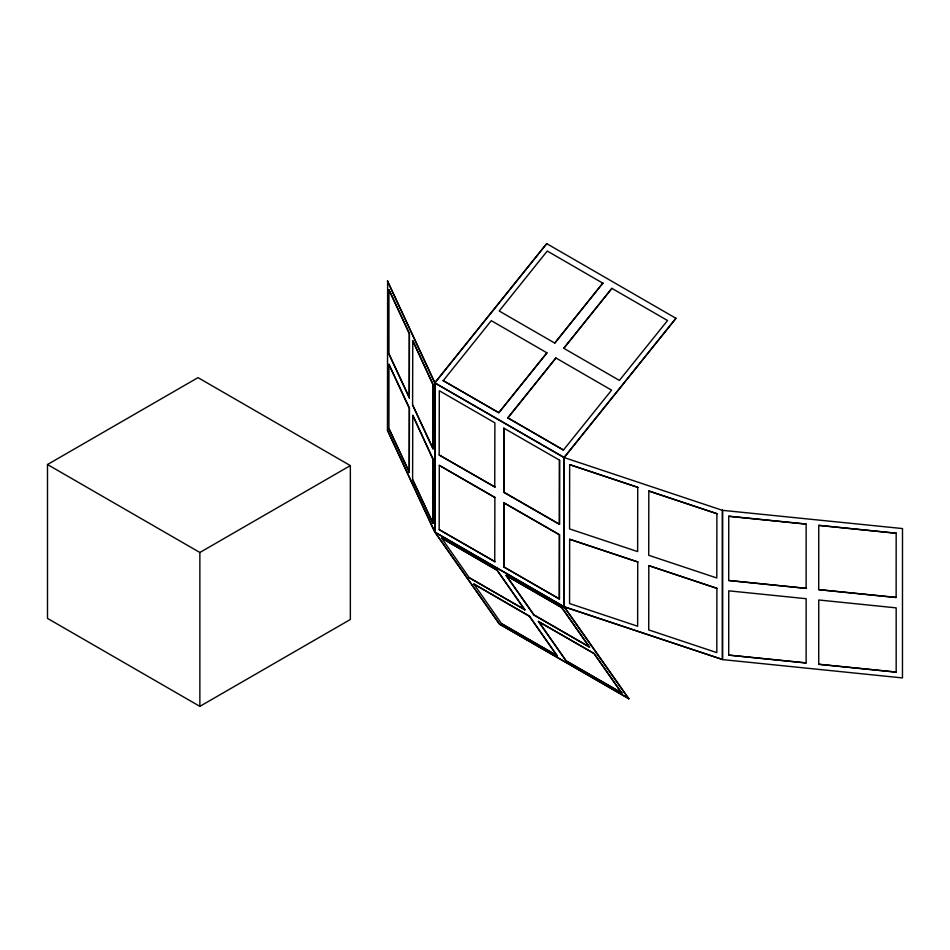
<?xml version="1.0" encoding="UTF-8"?>
<svg xmlns="http://www.w3.org/2000/svg" width="950" height="950" viewBox="0 0 950 950"><rect width="100%" height="100%" fill="white"/><g stroke="black" fill="none" stroke-linecap="round" stroke-linejoin="round"><path stroke-width="1.43" d="M722.439 510.328L722.439 659.585L902.464 677.92L902.5 528.556L722.439 510.328L564.039 457.532L675.984 318.262L564.098 457.627L434.779 382.897L387.457 280.951L434.946 382.874L434.946 532.131L499.534 624.043L628.805 698.666L499.427 624.174L434.898 532.083L564.169 606.717L722.534 659.502L722.534 510.233M728.709 516.301L806.146 524.079L806.123 588.359L728.709 580.486L728.745 516.194L806.146 524.079M728.709 580.486L806.123 588.359M387.636 280.927L387.457 430.219L434.779 532.166L564.051 606.86L722.475 659.49M728.709 655.108L728.745 590.829L806.146 598.702L806.123 662.993L728.709 655.108L806.146 662.886M818.758 525.362L896.171 533.235L818.758 525.362L818.722 589.641L896.135 597.526L896.171 533.235M818.722 589.641L896.171 597.419M818.722 664.276L896.171 672.054L896.171 607.869L818.758 599.984L818.722 664.276L896.135 672.161M676.044 318.357L546.725 243.639L434.779 382.897L564.169 457.461L564.205 606.729L628.805 698.666M443.223 380.641L491.293 320.661L546.939 352.842L498.798 412.728L443.223 380.641L498.798 412.728L546.939 352.842M602.906 283.219L547.259 251.037L499.189 311.006L554.776 343.093L602.846 283.124L554.776 343.093M507.787 417.858L555.916 357.984L611.574 390.165L563.433 450.039L507.787 417.858L563.433 450.039M563.754 348.234L611.895 288.349L667.541 320.53L619.4 380.416L563.825 348.317L611.895 288.349M507.846 417.952L555.916 357.984M441.584 538.056L497.052 570.285L524.839 609.829L497.159 570.154L441.584 538.056L469.253 577.731L524.839 609.829M469.253 577.731L524.958 609.686M473.896 584.036L529.364 616.265L557.163 655.797L529.482 616.123L473.896 584.036L501.576 623.711L557.163 655.797M506.101 575.51L561.794 607.466L589.475 647.14L533.888 615.054L506.101 575.51L561.688 607.608L589.475 647.14M501.576 623.711L557.27 655.666M538.413 621.49L594.106 653.434L621.787 693.12L566.212 661.022L538.413 621.49L593.999 653.576L621.787 693.12M564.039 457.532L564.039 606.789L628.686 698.808M566.212 661.022L538.531 621.347M569.656 464.633L637.735 487.326L569.656 464.633L569.561 528.913L637.64 551.594L637.735 487.326M569.656 539.268L637.735 561.949L569.656 539.268L569.561 603.535L637.64 626.228L637.735 561.949M648.814 491.019L716.894 513.701L648.814 491.019L648.731 555.287L716.811 577.98L716.894 513.701M648.814 565.642L716.894 588.335L648.814 565.642L648.731 629.921L716.811 652.614L716.894 588.335M47.5 464.526L197.992 377.637L350.348 465.607L350.348 619.483L199.868 706.361L47.5 618.391L47.5 464.526L199.868 552.484L350.348 465.607M439.173 454.991L494.879 487.006L439.173 454.991L439.304 390.735L494.879 422.833L494.748 487.089M439.304 465.369L494.879 497.456L439.304 465.369L439.173 529.625L494.879 561.64L439.173 529.625M503.797 428.129L503.928 492.231L559.514 524.329L559.514 460.144L503.797 428.129L503.797 492.314L559.514 524.329M434.779 532.166L434.779 382.897L546.725 243.639M559.514 460.144L559.384 524.4M503.797 502.752L559.514 534.779L559.384 599.034L503.797 566.936L503.797 502.752L559.514 534.779M503.797 566.936L559.514 598.951M388.942 289.774L409.462 333.581L409.284 397.789L388.942 353.958L388.942 289.774L409.284 333.616L409.284 397.789M412.775 340.718L432.939 384.584L432.939 448.768L433.117 384.56L412.775 340.718L412.597 404.926L432.939 448.768M388.942 353.958L409.462 397.765M388.942 364.408L409.462 408.215L409.284 472.423L388.942 428.593L388.942 364.408L409.284 408.239L409.284 472.423M412.597 404.926L433.117 448.744M412.775 415.352L432.939 459.218L432.939 523.403L433.117 459.183L412.775 415.352L412.597 479.56L432.939 523.403M388.942 428.593L409.462 472.399M387.457 430.219L434.328 530.789M412.597 479.56L433.117 523.367M589.582 646.998L534.007 614.911L506.207 575.367M566.319 660.891L621.906 692.977M559.384 534.85L559.384 599.034M503.928 502.681L503.928 566.865M494.879 497.456L494.748 561.711M389.12 289.75L389.12 292.659M389.12 364.372L389.12 367.294M199.868 552.484L199.868 706.361"/></g></svg>
